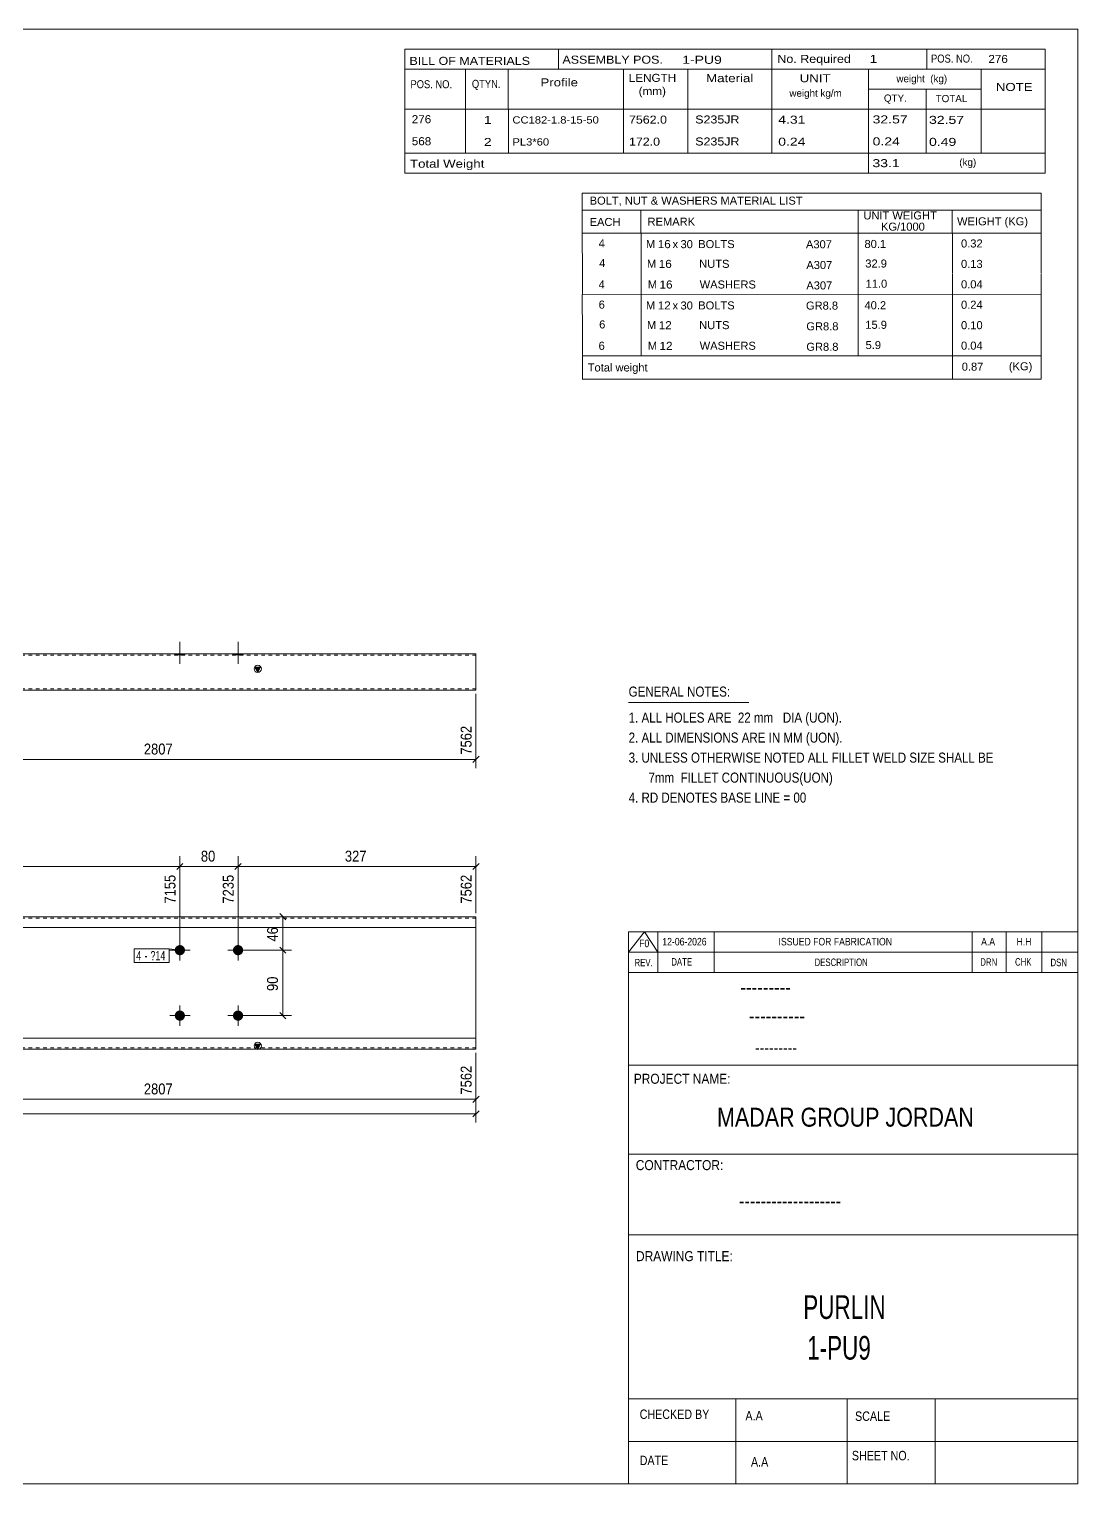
# Model space of a CAD drawing. Header units: millimetres. Extents: x 2 to 579, y 1 to 405.
# Drawn here: x 290.7 to 579, y 5 to 405 of the extents above; entities that cross this region are included whole.
import ezdxf

# ---------------------------------------------------------------- set-up
doc = ezdxf.new("R2010")
doc.units = ezdxf.units.MM
doc.linetypes.add('XKITLINE00', pattern=[0])
doc.linetypes.add('XKITLINE01', pattern=[4, 1, -1, 1, -1])
for name, color, linetype, lineweight in [('Bolt', 3, 'Continuous', 0), ('BoltMark', 7, 'Continuous', 0), ('Dimensions', 7, 'Continuous', 0), ('DrawingSheet', 5, 'Continuous', 0), ('OtherObjectType', 7, 'Continuous', 0), ('Part', 2, 'Continuous', 0)]:
    doc.layers.add(name, color=color, linetype=linetype, lineweight=lineweight)
doc.styles.add('@ARIAL_UNICODE_MS_BOLD', font='ARIAL.TTF')
doc.styles.add('ARIAL', font='ARIAL.TTF')
doc.styles.add('ARIAL_NARROW', font='ARIALN.TTF')
doc.styles.add('COMIC_SANS_MS_BOLD', font='COMICBD.TTF')
doc.styles.add('SWIS721_EX_BT', font='ARIAL.TTF')
doc.styles.add('SWISSE', font='ARIAL.TTF')

# ---------------------------------------------------------------- blocks, each defined once
blk = doc.blocks.new('*A4')
at = {"layer": 'Bolt'}
for points in [[(332.17, 153.15), (332.21, 153.15), (332.24, 153.15), (332.28, 153.14), (332.31, 153.14), (332.34, 153.13), (332.38, 153.13), (332.41, 153.12), (332.44, 153.12), (332.48, 153.11), (332.51, 153.1), (332.54, 153.09), (332.58, 153.08), (332.61, 153.07), (332.64, 153.06), (332.67, 153.04), (332.71, 153.03), (332.74, 153.02), (332.77, 153), (332.8, 152.98), (332.83, 152.97), (332.86, 152.95), (332.89, 152.93), (332.92, 152.91), (332.94, 152.89), (332.97, 152.87), (333, 152.85), (333.03, 152.83), (333.05, 152.81), (333.08, 152.79), (333.1, 152.76), (333.13, 152.74), (333.15, 152.72), (333.18, 152.69), (333.2, 152.66), (333.22, 152.64), (333.24, 152.61), (333.26, 152.58), (333.28, 152.56), (333.3, 152.53), (333.32, 152.5), (333.34, 152.47), (333.36, 152.44), (333.37, 152.41), (333.39, 152.38), (333.4, 152.35), (333.42, 152.32), (333.43, 152.29), (333.44, 152.25), (333.46, 152.22), (333.47, 152.19), (333.48, 152.16), (333.49, 152.12), (333.5, 152.09), (333.5, 152.06), (333.51, 152.02), (333.52, 151.99), (333.52, 151.96), (333.53, 151.92), (333.53, 151.89), (333.53, 151.85), (333.54, 151.82), (333.54, 151.78), (333.54, 151.75), (333.54, 151.72), (333.54, 151.68), (333.53, 151.65), (333.53, 151.61), (333.53, 151.58), (333.52, 151.54), (333.52, 151.51), (333.51, 151.48), (333.5, 151.44), (333.5, 151.41), (333.49, 151.38), (333.48, 151.34), (333.47, 151.31), (333.46, 151.28), (333.44, 151.25), (333.43, 151.21), (333.42, 151.18), (333.4, 151.15), (333.39, 151.12), (333.37, 151.09), (333.36, 151.06), (333.34, 151.03), (333.32, 151), (333.3, 150.97), (333.28, 150.94), (333.26, 150.92), (333.24, 150.89), (333.22, 150.86), (333.2, 150.84), (333.18, 150.81), (333.15, 150.78), (333.13, 150.76), (333.1, 150.74), (333.08, 150.71), (333.05, 150.69), (333.03, 150.67), (333, 150.65), (332.97, 150.63), (332.94, 150.61), (332.92, 150.59), (332.89, 150.57), (332.86, 150.55), (332.83, 150.53), (332.8, 150.52), (332.77, 150.5), (332.74, 150.48), (332.71, 150.47), (332.67, 150.46), (332.64, 150.44), (332.61, 150.43), (332.58, 150.42), (332.54, 150.41), (332.51, 150.4), (332.48, 150.39), (332.44, 150.38), (332.41, 150.38), (332.38, 150.37), (332.34, 150.37), (332.31, 150.36), (332.28, 150.36), (332.24, 150.35), (332.21, 150.35), (332.17, 150.35), (332.14, 150.35), (332.1, 150.35), (332.07, 150.35), (332.03, 150.35), (332, 150.36), (331.97, 150.36), (331.93, 150.37), (331.9, 150.37), (331.86, 150.38), (331.83, 150.38), (331.8, 150.39), (331.76, 150.4), (331.73, 150.41), (331.7, 150.42), (331.67, 150.43), (331.63, 150.44), (331.6, 150.46), (331.57, 150.47), (331.54, 150.48), (331.51, 150.5), (331.48, 150.52), (331.45, 150.53), (331.42, 150.55), (331.39, 150.57), (331.36, 150.59), (331.33, 150.61), (331.3, 150.63), (331.28, 150.65), (331.25, 150.67), (331.22, 150.69), (331.2, 150.71), (331.17, 150.74), (331.15, 150.76), (331.12, 150.78), (331.1, 150.81), (331.08, 150.84), (331.06, 150.86), (331.03, 150.89), (331.01, 150.92), (330.99, 150.94), (330.97, 150.97), (330.96, 151), (330.94, 151.03), (330.92, 151.06), (330.9, 151.09), (330.89, 151.12), (330.87, 151.15), (330.86, 151.18), (330.84, 151.21), (330.83, 151.25), (330.82, 151.28), (330.81, 151.31), (330.8, 151.34), (330.79, 151.38), (330.78, 151.41), (330.77, 151.44), (330.76, 151.48), (330.76, 151.51), (330.75, 151.54), (330.75, 151.58), (330.74, 151.61), (330.74, 151.65), (330.74, 151.68), (330.74, 151.72), (330.74, 151.75), (330.74, 151.78), (330.74, 151.82), (330.74, 151.85), (330.74, 151.89), (330.75, 151.92), (330.75, 151.96), (330.76, 151.99), (330.76, 152.02), (330.77, 152.06), (330.78, 152.09), (330.79, 152.12), (330.8, 152.16), (330.81, 152.19), (330.82, 152.22), (330.83, 152.25), (330.84, 152.29), (330.86, 152.32), (330.87, 152.35), (330.89, 152.38), (330.9, 152.41), (330.92, 152.44), (330.94, 152.47), (330.96, 152.5), (330.97, 152.53), (330.99, 152.56), (331.01, 152.58), (331.03, 152.61), (331.06, 152.64), (331.08, 152.66), (331.1, 152.69), (331.12, 152.72), (331.15, 152.74), (331.17, 152.76), (331.2, 152.79), (331.22, 152.81), (331.25, 152.83), (331.28, 152.85), (331.3, 152.87), (331.33, 152.89), (331.36, 152.91), (331.39, 152.93), (331.42, 152.95), (331.45, 152.97), (331.48, 152.98), (331.51, 153), (331.54, 153.02), (331.57, 153.03), (331.6, 153.04), (331.63, 153.06), (331.67, 153.07), (331.7, 153.08), (331.73, 153.09), (331.76, 153.1), (331.8, 153.11), (331.83, 153.12), (331.86, 153.12), (331.9, 153.13), (331.93, 153.13), (331.97, 153.14), (332, 153.14), (332.03, 153.15), (332.07, 153.15), (332.1, 153.15), (332.14, 153.15)], [(348.17, 153.15), (348.21, 153.15), (348.24, 153.15), (348.28, 153.14), (348.31, 153.14), (348.34, 153.13), (348.38, 153.13), (348.41, 153.12), (348.44, 153.12), (348.48, 153.11), (348.51, 153.1), (348.54, 153.09), (348.58, 153.08), (348.61, 153.07), (348.64, 153.06), (348.67, 153.04), (348.71, 153.03), (348.74, 153.02), (348.77, 153), (348.8, 152.98), (348.83, 152.97), (348.86, 152.95), (348.89, 152.93), (348.92, 152.91), (348.94, 152.89), (348.97, 152.87), (349, 152.85), (349.03, 152.83), (349.05, 152.81), (349.08, 152.79), (349.1, 152.76), (349.13, 152.74), (349.15, 152.72), (349.18, 152.69), (349.2, 152.66), (349.22, 152.64), (349.24, 152.61), (349.26, 152.58), (349.28, 152.56), (349.3, 152.53), (349.32, 152.5), (349.34, 152.47), (349.36, 152.44), (349.37, 152.41), (349.39, 152.38), (349.4, 152.35), (349.42, 152.32), (349.43, 152.29), (349.44, 152.25), (349.46, 152.22), (349.47, 152.19), (349.48, 152.16), (349.49, 152.12), (349.5, 152.09), (349.5, 152.06), (349.51, 152.02), (349.52, 151.99), (349.52, 151.96), (349.53, 151.92), (349.53, 151.89), (349.53, 151.85), (349.54, 151.82), (349.54, 151.78), (349.54, 151.75), (349.54, 151.72), (349.54, 151.68), (349.53, 151.65), (349.53, 151.61), (349.53, 151.58), (349.52, 151.54), (349.52, 151.51), (349.51, 151.48), (349.5, 151.44), (349.5, 151.41), (349.49, 151.38), (349.48, 151.34), (349.47, 151.31), (349.46, 151.28), (349.44, 151.25), (349.43, 151.21), (349.42, 151.18), (349.4, 151.15), (349.39, 151.12), (349.37, 151.09), (349.36, 151.06), (349.34, 151.03), (349.32, 151), (349.3, 150.97), (349.28, 150.94), (349.26, 150.92), (349.24, 150.89), (349.22, 150.86), (349.2, 150.84), (349.18, 150.81), (349.15, 150.78), (349.13, 150.76), (349.1, 150.74), (349.08, 150.71), (349.05, 150.69), (349.03, 150.67), (349, 150.65), (348.97, 150.63), (348.94, 150.61), (348.92, 150.59), (348.89, 150.57), (348.86, 150.55), (348.83, 150.53), (348.8, 150.52), (348.77, 150.5), (348.74, 150.48), (348.71, 150.47), (348.67, 150.46), (348.64, 150.44), (348.61, 150.43), (348.58, 150.42), (348.54, 150.41), (348.51, 150.4), (348.48, 150.39), (348.44, 150.38), (348.41, 150.38), (348.38, 150.37), (348.34, 150.37), (348.31, 150.36), (348.28, 150.36), (348.24, 150.35), (348.21, 150.35), (348.17, 150.35), (348.14, 150.35), (348.1, 150.35), (348.07, 150.35), (348.03, 150.35), (348, 150.36), (347.97, 150.36), (347.93, 150.37), (347.9, 150.37), (347.86, 150.38), (347.83, 150.38), (347.8, 150.39), (347.76, 150.4), (347.73, 150.41), (347.7, 150.42), (347.67, 150.43), (347.63, 150.44), (347.6, 150.46), (347.57, 150.47), (347.54, 150.48), (347.51, 150.5), (347.48, 150.52), (347.45, 150.53), (347.42, 150.55), (347.39, 150.57), (347.36, 150.59), (347.33, 150.61), (347.3, 150.63), (347.28, 150.65), (347.25, 150.67), (347.22, 150.69), (347.2, 150.71), (347.17, 150.74), (347.15, 150.76), (347.12, 150.78), (347.1, 150.81), (347.08, 150.84), (347.06, 150.86), (347.03, 150.89), (347.01, 150.92), (346.99, 150.94), (346.97, 150.97), (346.96, 151), (346.94, 151.03), (346.92, 151.06), (346.9, 151.09), (346.89, 151.12), (346.87, 151.15), (346.86, 151.18), (346.84, 151.21), (346.83, 151.25), (346.82, 151.28), (346.81, 151.31), (346.8, 151.34), (346.79, 151.38), (346.78, 151.41), (346.77, 151.44), (346.76, 151.48), (346.76, 151.51), (346.75, 151.54), (346.75, 151.58), (346.74, 151.61), (346.74, 151.65), (346.74, 151.68), (346.74, 151.72), (346.74, 151.75), (346.74, 151.78), (346.74, 151.82), (346.74, 151.85), (346.74, 151.89), (346.75, 151.92), (346.75, 151.96), (346.76, 151.99), (346.76, 152.02), (346.77, 152.06), (346.78, 152.09), (346.79, 152.12), (346.8, 152.16), (346.81, 152.19), (346.82, 152.22), (346.83, 152.25), (346.84, 152.29), (346.86, 152.32), (346.87, 152.35), (346.89, 152.38), (346.9, 152.41), (346.92, 152.44), (346.94, 152.47), (346.96, 152.5), (346.97, 152.53), (346.99, 152.56), (347.01, 152.58), (347.03, 152.61), (347.06, 152.64), (347.08, 152.66), (347.1, 152.69), (347.12, 152.72), (347.15, 152.74), (347.17, 152.76), (347.2, 152.79), (347.22, 152.81), (347.25, 152.83), (347.28, 152.85), (347.3, 152.87), (347.33, 152.89), (347.36, 152.91), (347.39, 152.93), (347.42, 152.95), (347.45, 152.97), (347.48, 152.98), (347.51, 153), (347.54, 153.02), (347.57, 153.03), (347.6, 153.04), (347.63, 153.06), (347.67, 153.07), (347.7, 153.08), (347.73, 153.09), (347.76, 153.1), (347.8, 153.11), (347.83, 153.12), (347.86, 153.12), (347.9, 153.13), (347.93, 153.13), (347.97, 153.14), (348, 153.14), (348.03, 153.15), (348.07, 153.15), (348.1, 153.15), (348.14, 153.15)], [(332.17, 135.15), (332.21, 135.15), (332.24, 135.15), (332.28, 135.14), (332.31, 135.14), (332.34, 135.13), (332.38, 135.13), (332.41, 135.12), (332.44, 135.12), (332.48, 135.11), (332.51, 135.1), (332.54, 135.09), (332.58, 135.08), (332.61, 135.07), (332.64, 135.06), (332.67, 135.04), (332.71, 135.03), (332.74, 135.02), (332.77, 135), (332.8, 134.98), (332.83, 134.97), (332.86, 134.95), (332.89, 134.93), (332.92, 134.91), (332.94, 134.89), (332.97, 134.87), (333, 134.85), (333.03, 134.83), (333.05, 134.81), (333.08, 134.79), (333.1, 134.76), (333.13, 134.74), (333.15, 134.72), (333.18, 134.69), (333.2, 134.66), (333.22, 134.64), (333.24, 134.61), (333.26, 134.58), (333.28, 134.56), (333.3, 134.53), (333.32, 134.5), (333.34, 134.47), (333.36, 134.44), (333.37, 134.41), (333.39, 134.38), (333.4, 134.35), (333.42, 134.32), (333.43, 134.29), (333.44, 134.25), (333.46, 134.22), (333.47, 134.19), (333.48, 134.16), (333.49, 134.12), (333.5, 134.09), (333.5, 134.06), (333.51, 134.02), (333.52, 133.99), (333.52, 133.96), (333.53, 133.92), (333.53, 133.89), (333.53, 133.85), (333.54, 133.82), (333.54, 133.78), (333.54, 133.75), (333.54, 133.72), (333.54, 133.68), (333.53, 133.65), (333.53, 133.61), (333.53, 133.58), (333.52, 133.54), (333.52, 133.51), (333.51, 133.48), (333.5, 133.44), (333.5, 133.41), (333.49, 133.38), (333.48, 133.34), (333.47, 133.31), (333.46, 133.28), (333.44, 133.25), (333.43, 133.21), (333.42, 133.18), (333.4, 133.15), (333.39, 133.12), (333.37, 133.09), (333.36, 133.06), (333.34, 133.03), (333.32, 133), (333.3, 132.97), (333.28, 132.94), (333.26, 132.92), (333.24, 132.89), (333.22, 132.86), (333.2, 132.84), (333.18, 132.81), (333.15, 132.78), (333.13, 132.76), (333.1, 132.74), (333.08, 132.71), (333.05, 132.69), (333.03, 132.67), (333, 132.65), (332.97, 132.63), (332.94, 132.61), (332.92, 132.59), (332.89, 132.57), (332.86, 132.55), (332.83, 132.53), (332.8, 132.52), (332.77, 132.5), (332.74, 132.48), (332.71, 132.47), (332.67, 132.46), (332.64, 132.44), (332.61, 132.43), (332.58, 132.42), (332.54, 132.41), (332.51, 132.4), (332.48, 132.39), (332.44, 132.38), (332.41, 132.38), (332.38, 132.37), (332.34, 132.37), (332.31, 132.36), (332.28, 132.36), (332.24, 132.35), (332.21, 132.35), (332.17, 132.35), (332.14, 132.35), (332.1, 132.35), (332.07, 132.35), (332.03, 132.35), (332, 132.36), (331.97, 132.36), (331.93, 132.37), (331.9, 132.37), (331.86, 132.38), (331.83, 132.38), (331.8, 132.39), (331.76, 132.4), (331.73, 132.41), (331.7, 132.42), (331.67, 132.43), (331.63, 132.44), (331.6, 132.46), (331.57, 132.47), (331.54, 132.48), (331.51, 132.5), (331.48, 132.52), (331.45, 132.53), (331.42, 132.55), (331.39, 132.57), (331.36, 132.59), (331.33, 132.61), (331.3, 132.63), (331.28, 132.65), (331.25, 132.67), (331.22, 132.69), (331.2, 132.71), (331.17, 132.74), (331.15, 132.76), (331.12, 132.78), (331.1, 132.81), (331.08, 132.84), (331.06, 132.86), (331.03, 132.89), (331.01, 132.92), (330.99, 132.94), (330.97, 132.97), (330.96, 133), (330.94, 133.03), (330.92, 133.06), (330.9, 133.09), (330.89, 133.12), (330.87, 133.15), (330.86, 133.18), (330.84, 133.21), (330.83, 133.25), (330.82, 133.28), (330.81, 133.31), (330.8, 133.34), (330.79, 133.38), (330.78, 133.41), (330.77, 133.44), (330.76, 133.48), (330.76, 133.51), (330.75, 133.54), (330.75, 133.58), (330.74, 133.61), (330.74, 133.65), (330.74, 133.68), (330.74, 133.72), (330.74, 133.75), (330.74, 133.78), (330.74, 133.82), (330.74, 133.85), (330.74, 133.89), (330.75, 133.92), (330.75, 133.96), (330.76, 133.99), (330.76, 134.02), (330.77, 134.06), (330.78, 134.09), (330.79, 134.12), (330.8, 134.16), (330.81, 134.19), (330.82, 134.22), (330.83, 134.25), (330.84, 134.29), (330.86, 134.32), (330.87, 134.35), (330.89, 134.38), (330.9, 134.41), (330.92, 134.44), (330.94, 134.47), (330.96, 134.5), (330.97, 134.53), (330.99, 134.56), (331.01, 134.58), (331.03, 134.61), (331.06, 134.64), (331.08, 134.66), (331.1, 134.69), (331.12, 134.72), (331.15, 134.74), (331.17, 134.76), (331.2, 134.79), (331.22, 134.81), (331.25, 134.83), (331.28, 134.85), (331.3, 134.87), (331.33, 134.89), (331.36, 134.91), (331.39, 134.93), (331.42, 134.95), (331.45, 134.97), (331.48, 134.98), (331.51, 135), (331.54, 135.02), (331.57, 135.03), (331.6, 135.04), (331.63, 135.06), (331.67, 135.07), (331.7, 135.08), (331.73, 135.09), (331.76, 135.1), (331.8, 135.11), (331.83, 135.12), (331.86, 135.12), (331.9, 135.13), (331.93, 135.13), (331.97, 135.14), (332, 135.14), (332.03, 135.15), (332.07, 135.15), (332.1, 135.15), (332.14, 135.15)], [(348.17, 135.15), (348.21, 135.15), (348.24, 135.15), (348.28, 135.14), (348.31, 135.14), (348.34, 135.13), (348.38, 135.13), (348.41, 135.12), (348.44, 135.12), (348.48, 135.11), (348.51, 135.1), (348.54, 135.09), (348.58, 135.08), (348.61, 135.07), (348.64, 135.06), (348.67, 135.04), (348.71, 135.03), (348.74, 135.02), (348.77, 135), (348.8, 134.98), (348.83, 134.97), (348.86, 134.95), (348.89, 134.93), (348.92, 134.91), (348.94, 134.89), (348.97, 134.87), (349, 134.85), (349.03, 134.83), (349.05, 134.81), (349.08, 134.79), (349.1, 134.76), (349.13, 134.74), (349.15, 134.72), (349.18, 134.69), (349.2, 134.66), (349.22, 134.64), (349.24, 134.61), (349.26, 134.58), (349.28, 134.56), (349.3, 134.53), (349.32, 134.5), (349.34, 134.47), (349.36, 134.44), (349.37, 134.41), (349.39, 134.38), (349.4, 134.35), (349.42, 134.32), (349.43, 134.29), (349.44, 134.25), (349.46, 134.22), (349.47, 134.19), (349.48, 134.16), (349.49, 134.12), (349.5, 134.09), (349.5, 134.06), (349.51, 134.02), (349.52, 133.99), (349.52, 133.96), (349.53, 133.92), (349.53, 133.89), (349.53, 133.85), (349.54, 133.82), (349.54, 133.78), (349.54, 133.75), (349.54, 133.72), (349.54, 133.68), (349.53, 133.65), (349.53, 133.61), (349.53, 133.58), (349.52, 133.54), (349.52, 133.51), (349.51, 133.48), (349.5, 133.44), (349.5, 133.41), (349.49, 133.38), (349.48, 133.34), (349.47, 133.31), (349.46, 133.28), (349.44, 133.25), (349.43, 133.21), (349.42, 133.18), (349.4, 133.15), (349.39, 133.12), (349.37, 133.09), (349.36, 133.06), (349.34, 133.03), (349.32, 133), (349.3, 132.97), (349.28, 132.94), (349.26, 132.92), (349.24, 132.89), (349.22, 132.86), (349.2, 132.84), (349.18, 132.81), (349.15, 132.78), (349.13, 132.76), (349.1, 132.74), (349.08, 132.71), (349.05, 132.69), (349.03, 132.67), (349, 132.65), (348.97, 132.63), (348.94, 132.61), (348.92, 132.59), (348.89, 132.57), (348.86, 132.55), (348.83, 132.53), (348.8, 132.52), (348.77, 132.5), (348.74, 132.48), (348.71, 132.47), (348.67, 132.46), (348.64, 132.44), (348.61, 132.43), (348.58, 132.42), (348.54, 132.41), (348.51, 132.4), (348.48, 132.39), (348.44, 132.38), (348.41, 132.38), (348.38, 132.37), (348.34, 132.37), (348.31, 132.36), (348.28, 132.36), (348.24, 132.35), (348.21, 132.35), (348.17, 132.35), (348.14, 132.35), (348.1, 132.35), (348.07, 132.35), (348.03, 132.35), (348, 132.36), (347.97, 132.36), (347.93, 132.37), (347.9, 132.37), (347.86, 132.38), (347.83, 132.38), (347.8, 132.39), (347.76, 132.4), (347.73, 132.41), (347.7, 132.42), (347.67, 132.43), (347.63, 132.44), (347.6, 132.46), (347.57, 132.47), (347.54, 132.48), (347.51, 132.5), (347.48, 132.52), (347.45, 132.53), (347.42, 132.55), (347.39, 132.57), (347.36, 132.59), (347.33, 132.61), (347.3, 132.63), (347.28, 132.65), (347.25, 132.67), (347.22, 132.69), (347.2, 132.71), (347.17, 132.74), (347.15, 132.76), (347.12, 132.78), (347.1, 132.81), (347.08, 132.84), (347.06, 132.86), (347.03, 132.89), (347.01, 132.92), (346.99, 132.94), (346.97, 132.97), (346.96, 133), (346.94, 133.03), (346.92, 133.06), (346.9, 133.09), (346.89, 133.12), (346.87, 133.15), (346.86, 133.18), (346.84, 133.21), (346.83, 133.25), (346.82, 133.28), (346.81, 133.31), (346.8, 133.34), (346.79, 133.38), (346.78, 133.41), (346.77, 133.44), (346.76, 133.48), (346.76, 133.51), (346.75, 133.54), (346.75, 133.58), (346.74, 133.61), (346.74, 133.65), (346.74, 133.68), (346.74, 133.72), (346.74, 133.75), (346.74, 133.78), (346.74, 133.82), (346.74, 133.85), (346.74, 133.89), (346.75, 133.92), (346.75, 133.96), (346.76, 133.99), (346.76, 134.02), (346.77, 134.06), (346.78, 134.09), (346.79, 134.12), (346.8, 134.16), (346.81, 134.19), (346.82, 134.22), (346.83, 134.25), (346.84, 134.29), (346.86, 134.32), (346.87, 134.35), (346.89, 134.38), (346.9, 134.41), (346.92, 134.44), (346.94, 134.47), (346.96, 134.5), (346.97, 134.53), (346.99, 134.56), (347.01, 134.58), (347.03, 134.61), (347.06, 134.64), (347.08, 134.66), (347.1, 134.69), (347.12, 134.72), (347.15, 134.74), (347.17, 134.76), (347.2, 134.79), (347.22, 134.81), (347.25, 134.83), (347.28, 134.85), (347.3, 134.87), (347.33, 134.89), (347.36, 134.91), (347.39, 134.93), (347.42, 134.95), (347.45, 134.97), (347.48, 134.98), (347.51, 135), (347.54, 135.02), (347.57, 135.03), (347.6, 135.04), (347.63, 135.06), (347.67, 135.07), (347.7, 135.08), (347.73, 135.09), (347.76, 135.1), (347.8, 135.11), (347.83, 135.12), (347.86, 135.12), (347.9, 135.13), (347.93, 135.13), (347.97, 135.14), (348, 135.14), (348.03, 135.15), (348.07, 135.15), (348.1, 135.15), (348.14, 135.15)]]:
    blk.add_hatch(color=3, dxfattribs=at).paths.add_polyline_path(points, flags=17)
at = {"layer": 'Bolt', "color": 3, "linetype": 'XKITLINE00', "lineweight": 0}
for p, q in [((332.14, 148.95), (332.14, 154.55)), ((348.14, 148.95), (348.14, 154.55)), ((334.94, 151.75), (329.34, 151.75)), ((350.94, 151.75), (345.34, 151.75)), ((332.14, 130.95), (332.14, 136.55)), ((348.14, 130.95), (348.14, 136.55)), ((334.94, 133.75), (329.34, 133.75)), ((350.94, 133.75), (345.34, 133.75))]:
    blk.add_line(p, q, dxfattribs=at)
blk = doc.blocks.new('*A7')
at = {"layer": 'Part'}
blk.add_hatch(color=2, dxfattribs=at).paths.add_polyline_path([(352.74, 125.95), (354.34, 125.95), (353.54, 124.55)], flags=17)
at = {"layer": 'Part', "color": 2, "linetype": 'XKITLINE00', "lineweight": 0}
for p, q in [((44.45, 124.55), (44.45, 160.95)), ((95.64, 160.95), (44.45, 160.95)), ((191.74, 160.95), (95.74, 160.95)), ((287.84, 160.95), (191.84, 160.95)), ((413.54, 160.95), (287.94, 160.95)), ((413.54, 124.55), (413.54, 160.95)), ((95.64, 157.95), (44.45, 157.95)), ((137.74, 157.95), (95.74, 157.95)), ((191.74, 157.95), (149.74, 157.95)), ((233.84, 157.95), (191.84, 157.95)), ((287.84, 157.95), (245.84, 157.95)), ((413.54, 157.95), (287.94, 157.95)), ((95.64, 127.55), (44.45, 127.55)), ((95.64, 124.55), (44.45, 124.55)), ((137.74, 127.55), (95.74, 127.55)), ((191.74, 124.55), (95.74, 124.55)), ((191.74, 127.55), (149.74, 127.55)), ((233.84, 127.55), (191.84, 127.55)), ((287.84, 124.55), (191.84, 124.55)), ((287.84, 127.55), (245.84, 127.55)), ((413.54, 127.55), (287.94, 127.55)), ((413.54, 124.55), (287.94, 124.55)), ((353.54, 124.55), (352.74, 125.95)), ((352.74, 125.95), (354.34, 125.95)), ((354.34, 125.95), (353.54, 124.55))]:
    blk.add_line(p, q, dxfattribs=at)
at = {"layer": 'Part', "color": 7, "linetype": 'XKITLINE01', "lineweight": 0}
for p, q in [((95.64, 160.59), (44.45, 160.59)), ((191.74, 160.59), (95.74, 160.59)), ((287.84, 160.59), (191.84, 160.59)), ((413.54, 160.59), (287.94, 160.59)), ((149.74, 157.95), (137.74, 157.95)), ((245.84, 157.95), (233.84, 157.95)), ((95.64, 124.91), (44.45, 124.91)), ((191.74, 124.91), (95.74, 124.91)), ((149.74, 127.55), (137.74, 127.55)), ((287.84, 124.91), (191.84, 124.91)), ((245.84, 127.55), (233.84, 127.55)), ((413.54, 124.91), (287.94, 124.91))]:
    blk.add_line(p, q, dxfattribs=at)
at = {"layer": 'Part', "color": 2, "linetype": 'XKITLINE00', "lineweight": 0}
blk.add_circle((353.54, 125.45), 1, dxfattribs=at)
blk = doc.blocks.new('*A13')
at = {"layer": 'Bolt'}
for points in [[(330.74, 232.84), (330.74, 233.2), (333.54, 233.2), (333.54, 232.84)], [(330.74, 232.84), (330.74, 233.2), (333.54, 233.2), (333.54, 232.84)], [(346.74, 232.84), (346.74, 233.2), (349.54, 233.2), (349.54, 232.84)], [(346.74, 232.84), (346.74, 233.2), (349.54, 233.2), (349.54, 232.84)]]:
    blk.add_hatch(color=3, dxfattribs=at).paths.add_polyline_path(points, flags=17)
at = {"layer": 'Bolt', "color": 3, "linetype": 'XKITLINE00', "lineweight": 0}
for p, q in [((332.14, 230.52), (332.14, 236.52)), ((332.14, 230.52), (332.14, 236.52)), ((348.14, 230.52), (348.14, 236.52)), ((348.14, 230.52), (348.14, 236.52)), ((330.74, 232.84), (330.74, 233.2)), ((330.74, 232.84), (330.74, 233.2)), ((333.54, 232.84), (333.54, 233.2)), ((333.54, 232.84), (333.54, 233.2)), ((346.74, 232.84), (346.74, 233.2)), ((346.74, 232.84), (346.74, 233.2)), ((349.54, 232.84), (349.54, 233.2)), ((349.54, 232.84), (349.54, 233.2))]:
    blk.add_line(p, q, dxfattribs=at)
blk = doc.blocks.new('*A16')
at = {"layer": 'Part'}
blk.add_hatch(color=2, dxfattribs=at).paths.add_polyline_path([(352.74, 229.6), (354.34, 229.6), (353.54, 228.2)], flags=17)
at = {"layer": 'Part', "color": 2, "linetype": 'XKITLINE00', "lineweight": 0}
for p, q in [((44.45, 223.2), (44.45, 233.2)), ((44.45, 233.2), (95.64, 233.2)), ((95.74, 233.2), (191.74, 233.2)), ((191.84, 233.2), (287.84, 233.2)), ((287.94, 233.2), (413.54, 233.2)), ((413.54, 233.2), (413.54, 223.2)), ((353.54, 228.2), (352.74, 229.6)), ((352.74, 229.6), (354.34, 229.6)), ((354.34, 229.6), (353.54, 228.2)), ((95.64, 223.2), (44.45, 223.2)), ((191.74, 223.2), (95.74, 223.2)), ((287.84, 223.2), (191.84, 223.2)), ((413.54, 223.2), (287.94, 223.2))]:
    blk.add_line(p, q, dxfattribs=at)
at = {"layer": 'Part', "color": 7, "linetype": 'XKITLINE01', "lineweight": 0}
for p, q in [((95.64, 232.84), (44.45, 232.84)), ((191.74, 232.84), (95.74, 232.84)), ((287.84, 232.84), (191.84, 232.84)), ((413.54, 232.84), (287.94, 232.84)), ((95.64, 223.56), (44.45, 223.56)), ((191.74, 223.56), (95.74, 223.56)), ((287.84, 223.56), (191.84, 223.56)), ((413.54, 223.56), (287.94, 223.56))]:
    blk.add_line(p, q, dxfattribs=at)
at = {"layer": 'Part', "color": 2, "linetype": 'XKITLINE00', "lineweight": 0}
blk.add_circle((353.54, 229.1), 1, dxfattribs=at)
blk = doc.blocks.new('*A19')
at = {"layer": 'DrawingSheet', "color": 5, "linetype": 'XKITLINE00', "lineweight": 0}
for p, q in [((579, 405), (5, 405)), ((5, 405), (5, 5)), ((579, 5), (579, 405)), ((5, 5), (579, 5))]:
    blk.add_line(p, q, dxfattribs=at)
at = {"layer": 'DrawingSheet', "color": 5, "style": 'ARIAL', "width": 0.85}
blk.add_text('Tekla structures', height=2, rotation=90, dxfattribs=at).set_placement((4.5, 5.5))
blk = doc.blocks.new('*A20')
at = {"layer": 'OtherObjectType', "color": 7, "linetype": 'XKITLINE00', "lineweight": 0}
for p, q in [((442.76, 359.9), (442.75, 348.9)), ((442.76, 359.9), (568.88, 359.9)), ((568.88, 359.9), (568.88, 348.9)), ((442.75, 355.25), (568.88, 355.25)), ((458.87, 355.26), (458.87, 348.9)), ((518.57, 355.26), (518.57, 348.9)), ((544.47, 355.24), (544.47, 348.9)), ((442.76, 348.87), (442.76, 343.37)), ((442.77, 348.9), (568.88, 348.9)), ((458.92, 348.9), (458.92, 343.28)), ((518.57, 348.9), (518.57, 343.28)), ((544.5, 348.9), (544.5, 343.4)), ((568.88, 348.9), (568.88, 343.4)), ((442.79, 343.28), (442.79, 337.67)), ((458.95, 343.28), (458.95, 337.66)), ((518.57, 343.28), (518.57, 337.66)), ((544.5, 343.28), (544.5, 337.78)), ((568.88, 343.28), (568.88, 337.78)), ((442.79, 337.65), (442.79, 332.08)), ((458.95, 337.66), (458.95, 332.04)), ((518.57, 337.66), (518.57, 332.04)), ((544.5, 337.66), (544.5, 332.05)), ((568.88, 337.66), (568.88, 332.05)), ((568.88, 332.05), (442.75, 332.08)), ((442.76, 332.01), (442.76, 326.51)), ((458.92, 332.04), (458.92, 326.42)), ((518.57, 332.04), (518.57, 326.42)), ((544.5, 332.04), (544.5, 326.54)), ((568.88, 332.04), (568.88, 326.54)), ((442.79, 326.42), (442.79, 320.81)), ((458.95, 326.42), (458.95, 320.81)), ((518.57, 326.42), (518.57, 320.81)), ((544.5, 326.42), (544.5, 320.92)), ((568.88, 326.42), (568.88, 320.92)), ((442.79, 320.79), (442.79, 315.22)), ((458.95, 320.8), (458.95, 315.19)), ((518.57, 320.81), (518.57, 315.19)), ((544.5, 320.8), (544.5, 315.2)), ((568.88, 320.8), (568.88, 315.19)), ((568.88, 315.19), (442.75, 315.22)), ((442.78, 315.19), (442.78, 308.78)), ((442.85, 315.18), (568.87, 315.19)), ((544.5, 315.15), (544.5, 308.74)), ((568.87, 315.16), (568.87, 308.74)), ((442.77, 308.74), (568.87, 308.74))]:
    blk.add_line(p, q, dxfattribs=at)
at = {"layer": 'OtherObjectType', "color": 7, "style": 'ARIAL_NARROW'}
for s, width, p in [('BOLT, NUT & WASHERS MATERIAL LIST', 1.211571, (444.79, 356.74)), ('EACH', 1.211571, (444.78, 350.87)), ('REMARK', 1.211571, (460.7, 350.96)), ('UNIT WEIGHT', 1.211571, (520.03, 352.67)), ('WEIGHT (KG)', 1.211571, (545.78, 351.05)), (' KG/1000', 1.211571, (524.02, 349.58)), ('4', 1.211571, (447.26, 345)), ('M', 1.211571, (460.26, 344.8)), ('16', 1.275, (463.5, 344.78)), ('x', 1.211571, (467.58, 344.78)), ('30', 1.211571, (469.76, 344.77)), ('BOLTS', 1.211571, (474.63, 344.79)), ('A307', 1.211571, (504.25, 344.74)), ('80.1', 1.211571, (520.34, 344.83)), ('0.32', 1.211571, (546.87, 344.96)), ('4', 1.211571, (447.4, 339.56)), ('M', 1.211571, (460.54, 339.36)), ('16', 1.275, (463.78, 339.34)), ('NUTS', 1.211571, (474.91, 339.36)), ('A307', 1.211571, (504.35, 339.04)), ('32.9', 1.211571, (520.56, 339.45)), ('0.13', 1.211571, (546.87, 339.34)), ('11.0', 1.211571, (520.64, 333.89)), ('4', 1.211571, (447.24, 333.69)), ('M', 1.211571, (460.76, 333.69)), ('16', 1.275, (464, 333.67)), ('WASHERS', 1.211571, (475.04, 333.68)), ('A307', 1.211571, (504.35, 333.42)), ('0.04', 1.211571, (546.87, 333.73)), ('6', 1.211571, (447.26, 328.15)), ('M', 1.211571, (460.26, 327.94)), ('12', 1.275, (463.5, 327.92)), ('x', 1.211571, (467.58, 327.92)), ('30', 1.211571, (469.76, 327.91)), ('BOLTS', 1.211571, (474.63, 327.93)), ('GR8.8', 1.211571, (504.25, 327.88)), ('40.2', 1.211571, (520.34, 327.97)), ('0.24', 1.211571, (546.87, 328.11)), ('6', 1.211571, (447.4, 322.7)), ('M', 1.211571, (460.54, 322.51)), ('12', 1.275, (463.78, 322.49)), ('NUTS', 1.211571, (474.91, 322.5)), ('GR8.8', 1.211571, (504.35, 322.18)), ('15.9', 1.211571, (520.56, 322.6)), ('0.10', 1.211571, (546.87, 322.49)), ('6', 1.211571, (447.24, 316.83)), ('M', 1.211571, (460.76, 316.83)), ('12', 1.275, (464, 316.81)), ('WASHERS', 1.211571, (475.04, 316.83)), ('GR8.8', 1.211571, (504.35, 316.56)), ('5.9', 1.211571, (520.64, 317.03)), ('0.04', 1.211571, (546.87, 316.87)), ('Total weight', 1.211571, (444.26, 310.86)), ('0.87', 1.211571, (547.07, 311.09)), ('(KG)', 1.211571, (560.02, 311.19))]:
    blk.add_text(s, height=2.2, dxfattribs=dict(at, width=width)).set_placement(p)
blk = doc.blocks.new('*A21')
at = {"layer": 'OtherObjectType', "color": 7, "linetype": 'XKITLINE00', "lineweight": 0}
blk.add_line((455.5, 219.82), (488.5, 219.82), dxfattribs=at)
at = {"layer": 'OtherObjectType', "color": 7, "style": 'ARIAL_NARROW', "width": 1.008832}
for s, p in [('GENERAL NOTES:', (455.5, 221.47)), ('1. ALL HOLES ARE  22 mm   DIA (UON).', (455.5, 214.32)), ('2. ALL DIMENSIONS ARE IN MM (UON).', (455.5, 208.82)), ('3. UNLESS OTHERWISE NOTED ALL FILLET WELD SIZE SHALL BE', (455.5, 203.32)), ('7mm  FILLET CONTINUOUS(UON)', (460.95, 197.82)), ('4. RD DENOTES BASE LINE = 00', (455.5, 192.32))]:
    blk.add_text(s, height=2.75, dxfattribs=at).set_placement(p)
blk = doc.blocks.new('*A22')
at = {"layer": 'OtherObjectType', "color": 7, "linetype": 'XKITLINE00', "lineweight": 0}
for p, q in [((455.5, 156.76), (579, 156.76)), ((455.5, 151.21), (459.82, 156.76)), ((455.5, 151.21), (455.5, 156.76)), ((459.82, 156.76), (463.53, 151.21)), ((463.53, 151.21), (463.53, 156.76)), ((478.97, 151.21), (478.97, 156.76)), ((549.98, 151.21), (549.98, 156.76)), ((559.24, 151.21), (559.24, 156.76)), ((569.12, 151.21), (569.12, 156.76)), ((579, 151.21), (579, 156.76)), ((455.5, 151.21), (579, 151.21)), ((455.5, 145.65), (455.5, 151.21)), ((459.21, 151.21), (579, 151.21)), ((463.53, 145.65), (463.53, 151.21)), ((478.97, 145.65), (478.97, 151.21)), ((549.98, 145.65), (549.98, 151.21)), ((559.24, 145.65), (559.24, 151.21)), ((569.12, 145.65), (569.12, 151.21)), ((579, 145.65), (579, 151.21))]:
    blk.add_line(p, q, dxfattribs=at)
at = {"layer": 'OtherObjectType', "color": 7, "style": 'ARIAL_NARROW'}
for s, height, width, p in [('F0', 2.058, 1.008832, (458.4, 152.59)), ('12-06-2026', 2.058, 1.008832, (464.76, 153.06)), ('ISSUED FOR FABRICATION', 2.0583, 1.008832, (496.71, 153.06)), ('A.A', 2.058, 1.008832, (552.4, 153.06)), ('H.H', 2.058, 1.008832, (562.13, 153.06)), ('REV.', 2.058, 0.907949, (457.13, 147.31)), ('DATE', 2.058, 0.907949, (467.23, 147.5)), ('DESCRIPTION', 2.0583, 0.907949, (506.61, 147.39)), ('DRN', 2.058, 0.907949, (552.17, 147.47)), ('CHK', 2.058, 0.907949, (561.72, 147.5)), ('DSN', 2.058, 0.907949, (571.47, 147.35))]:
    blk.add_text(s, height=height, dxfattribs=dict(at, width=width)).set_placement(p)
blk = doc.blocks.new('*A24')
at = {"layer": 'OtherObjectType', "color": 2, "linetype": 'XKITLINE00', "lineweight": 0}
for p, q in [((455.5, 145.65), (579, 145.65)), ((455.5, 5), (455.5, 145.64)), ((578.98, 145.64), (579, 5)), ((579, 120.14), (455.5, 120.14)), ((455.5, 95.63), (579, 95.63)), ((579, 73.49), (455.5, 73.49)), ((579, 28.4), (455.5, 28.4)), ((484.94, 28.4), (484.94, 5)), ((515.62, 5), (515.62, 28.4)), ((539.75, 5), (539.75, 28.4)), ((579, 16.7), (455.5, 16.7)), ((579, 5), (455.5, 5))]:
    blk.add_line(p, q, dxfattribs=at)
at = {"layer": 'OtherObjectType', "color": 4, "style": '@ARIAL_UNICODE_MS_BOLD', "width": 0.85}
blk.add_text('---------', height=3.9, dxfattribs=at).set_placement((486.23, 139.59))
at = {"layer": 'OtherObjectType', "color": 7, "style": 'ARIAL', "width": 0.85}
for s, height, p in [('----------', 3.9, (488.56, 131.77)), ('---------', 3.25, (490.21, 123.31))]:
    blk.add_text(s, height=height, dxfattribs=at).set_placement(p)
at = {"layer": 'OtherObjectType', "color": 3, "width": 0.85}
for s, style, p in [('PROJECT NAME:', 'SWIS721_EX_BT', (456.92, 115.01)), ('CONTRACTOR:', 'SWISSE', (457.47, 91.27)), ('DRAWING TITLE:', 'SWIS721_EX_BT', (457.53, 66.24))]:
    blk.add_text(s, height=2.7618, dxfattribs=dict(at, style=style)).set_placement(p)
at = {"layer": 'OtherObjectType', "color": 7, "width": 0.85}
for s, height, p in [('MADAR GROUP JORDAN', 5.2, (479.79, 103.23)), ('CHECKED BY', 2.592, (458.53, 22.86)), ('A.A', 2.592, (487.61, 22.45)), ('SCALE', 2.592, (517.74, 22.33)), ('DATE', 2.592, (458.54, 10.16)), ('A.A', 2.592, (489.14, 9.76)), ('SHEET NO.', 2.592, (516.87, 11.49))]:
    blk.add_text(s, height=height, dxfattribs=at).set_placement(p)
at = {"layer": 'OtherObjectType', "color": 1}
for s, height, style, width, p in [('-------------------', 3.9, 'COMIC_SANS_MS_BOLD', 0.85, (485.87, 80.86)), ('PURLIN', 6.5, 'ARIAL', 0.68, (503.5, 50.37)), ('1-PU9', 6.5, 'ARIAL', 0.68, (504.57, 39.17))]:
    blk.add_text(s, height=height, dxfattribs=dict(at, style=style, width=width)).set_placement(p)
blk = doc.blocks.new('*A25')
at = {"layer": 'OtherObjectType', "color": 7, "linetype": 'XKITLINE00', "lineweight": 0}
for p, q in [((393.98, 399.5), (569.98, 399.5)), ((393.98, 399.5), (393.98, 388.5)), ((436.26, 399.42), (436.26, 393.87)), ((494.85, 394), (494.85, 399.5)), ((537.43, 393.96), (537.43, 399.42)), ((569.98, 394), (569.98, 399.5)), ((393.98, 394), (569.98, 394)), ((410.64, 394), (410.64, 383)), ((422.4, 393.98), (422.4, 383.03)), ((454.12, 393.99), (454.13, 383)), ((471.78, 393.98), (471.78, 383)), ((494.85, 393.98), (494.85, 383)), ((521.43, 394), (521.43, 383)), ((552.42, 394), (552.42, 383)), ((569.98, 394), (569.98, 388.5)), ((393.98, 388.5), (393.98, 383)), ((521.45, 388.52), (552.45, 388.52)), ((537.28, 388.52), (537.28, 383)), ((569.98, 388.5), (569.98, 383)), ((393.98, 383), (569.98, 383)), ((393.98, 383), (393.98, 376.95)), ((410.63, 383), (410.63, 376.95)), ((422.44, 382.99), (422.44, 376.95)), ((454.12, 383), (454.11, 376.95)), ((471.79, 383), (471.79, 376.95)), ((494.87, 383), (494.87, 376.95)), ((521.44, 383), (521.44, 376.95)), ((537.33, 382.95), (537.33, 376.95)), ((552.43, 383), (552.43, 376.95)), ((569.98, 383), (569.98, 376.95)), ((393.98, 376.95), (393.98, 370.9)), ((410.63, 376.95), (410.63, 370.9)), ((422.44, 376.94), (422.44, 370.9)), ((454.12, 376.95), (454.11, 370.9)), ((471.79, 376.95), (471.79, 370.9)), ((494.87, 376.95), (494.87, 370.9)), ((521.44, 376.95), (521.44, 370.9)), ((537.33, 376.9), (537.33, 370.9)), ((552.43, 376.95), (552.43, 370.9)), ((569.98, 376.95), (569.98, 370.9)), ((393.98, 370.9), (569.98, 370.9)), ((393.98, 370.9), (393.98, 365.4)), ((521.44, 370.9), (521.44, 365.4)), ((569.98, 370.9), (569.98, 365.4)), ((393.98, 365.4), (569.98, 365.4))]:
    blk.add_line(p, q, dxfattribs=at)
at = {"layer": 'OtherObjectType', "color": 7, "style": 'ARIAL_NARROW'}
for s, height, width, p in [('BILL OF MATERIALS', 2.2, 1.36, (395.25, 395.16)), ('ASSEMBLY POS.', 2.2, 1.36, (437.3, 395.5)), ('1-PU9', 2.2, 1.525501, (470.23, 395.46)), ('No. Required', 2.2, 1.36, (496.39, 395.72)), ('1', 2.2, 1.525501, (521.75, 395.72)), ('POS. NO.', 2.2, 1.02, (538.63, 395.79)), ('276', 2.2, 1.270501, (554.4, 395.69)), ('LENGTH', 2.2, 1.275, (455.54, 390.49)), ('Material', 2.2, 1.445, (476.81, 390.41)), ('UNIT', 2.2, 1.445, (502.52, 390.4)), ('weight  (kg)', 1.98, 1.19, (529.11, 390.39)), ('POS. NO.', 2.2, 1.02, (395.53, 388.74)), ('QTYN.', 2.2, 1.02, (412.42, 388.84)), ('Profile', 2.2, 1.445, (431.26, 389.25)), ('(mm)', 2.2, 1.275, (458.26, 386.86)), ('weight kg/m', 1.98, 1.19, (499.69, 386.4)), ('NOTE', 2.2, 1.445, (556.44, 387.99)), ('QTY.', 1.98, 1.19, (525.68, 385.03)), ('TOTAL', 1.98, 1.19, (539.9, 384.91)), ('276', 2.2, 1.270501, (395.89, 379.12)), ('1', 2.2, 1.525501, (415.71, 378.91)), ('CC182-1.8-15-50', 1.98, 1.355501, (423.56, 379.04)), ('7562.0', 2.2, 1.355501, (455.59, 379.01)), ('S235JR', 2.2, 1.355501, (473.81, 379.05)), ('4.31', 2.2, 1.525501, (496.62, 378.99)), ('32.57', 2.2, 1.525501, (522.57, 379.07)), ('32.57', 2.2, 1.525501, (538.08, 378.94)), ('568', 2.2, 1.270501, (395.89, 373.07)), ('2', 2.2, 1.525501, (415.71, 372.86)), ('PL3*60', 1.98, 1.355501, (423.56, 372.99)), ('172.0', 2.2, 1.355501, (455.59, 372.96)), ('S235JR', 2.2, 1.355501, (473.81, 373)), ('0.24', 2.2, 1.525501, (496.62, 372.94)), ('0.24', 2.2, 1.525501, (522.57, 373.02)), ('0.49', 2.2, 1.525501, (538.08, 372.89)), ('Total Weight', 2.2, 1.445, (395.4, 366.89)), ('33.1', 2.2, 1.525501, (522.52, 367.04)), ('(kg)', 1.98, 1.19, (546.4, 367.41))]:
    blk.add_text(s, height=height, dxfattribs=dict(at, width=width)).set_placement(p)
blk = doc.blocks.new('*A27')
at = {"layer": 'Dimensions', "color": 7, "linetype": 'XKITLINE00', "lineweight": 0}
for p, q in [((44.45, 123.55), (44.45, 104.35)), ((413.54, 123.55), (413.54, 104.35)), ((45.3, 107.6), (43.6, 105.9)), ((44.45, 106.75), (413.54, 106.75)), ((414.39, 107.6), (412.69, 105.9))]:
    blk.add_line(p, q, dxfattribs=at)
at = {"layer": 'Dimensions', "color": 3}
for p in [(44.45, 106.75), (413.54, 106.75)]:
    blk.add_point(p, dxfattribs=at)
at = {"layer": 'Dimensions', "color": 3, "style": 'ARIAL', "width": 0.85}
blk.add_text('7562', height=3, dxfattribs=at).set_placement((224.54, 108.1))
blk = doc.blocks.new('*A30')
at = {"layer": 'Dimensions', "color": 7, "linetype": 'XKITLINE00', "lineweight": 0}
for p, q in [((239.84, 141.75), (239.84, 108.35)), ((413.54, 123.55), (413.54, 108.35)), ((240.69, 111.6), (239, 109.9)), ((239.84, 110.75), (413.54, 110.75)), ((414.39, 111.6), (412.69, 109.9))]:
    blk.add_line(p, q, dxfattribs=at)
at = {"layer": 'Dimensions', "color": 3}
for p in [(239.84, 110.75), (413.54, 110.75)]:
    blk.add_point(p, dxfattribs=at)
at = {"layer": 'Dimensions', "color": 3, "style": 'ARIAL', "width": 0.85}
blk.add_text('7562', height=3, rotation=90.0002, dxfattribs=at).set_placement((412.34, 112.05))
blk.add_text('2807', height=3, dxfattribs=at).set_placement((322.24, 112.1))
blk = doc.blocks.new('*A32')
at = {"layer": 'Dimensions', "color": 7, "linetype": 'XKITLINE00', "lineweight": 0}
for p, q in [((51.45, 152.75), (51.45, 177.6)), ((332.14, 152.75), (332.14, 177.6)), ((52.3, 175.6), (50.6, 173.9)), ((51.45, 174.75), (332.14, 174.75)), ((332.99, 175.6), (331.29, 173.9))]:
    blk.add_line(p, q, dxfattribs=at)
at = {"layer": 'Dimensions', "color": 3}
for p in [(51.45, 174.75), (332.14, 174.75)]:
    blk.add_point(p, dxfattribs=at)
at = {"layer": 'Dimensions', "color": 3, "style": 'ARIAL', "width": 0.85}
blk.add_text('7120', height=3, dxfattribs=at).set_placement((187.34, 176.1))
blk.add_text('7155', height=3, rotation=90.0002, dxfattribs=at).set_placement((330.94, 164.55))
blk = doc.blocks.new('*A33')
at = {"layer": 'Dimensions', "color": 7, "linetype": 'XKITLINE00', "lineweight": 0}
for p, q in [((332.14, 152.75), (332.14, 177.6)), ((348.14, 152.75), (348.14, 177.6)), ((332.99, 175.6), (331.29, 173.9)), ((332.14, 174.75), (348.14, 174.75)), ((348.99, 175.6), (347.29, 173.9))]:
    blk.add_line(p, q, dxfattribs=at)
at = {"layer": 'Dimensions', "color": 3}
for p in [(332.14, 174.75), (348.14, 174.75)]:
    blk.add_point(p, dxfattribs=at)
at = {"layer": 'Dimensions', "color": 3, "style": 'ARIAL', "width": 0.85}
blk.add_text('80', height=3, dxfattribs=at).set_placement((337.91, 176.1))
blk.add_text('7235', height=3, rotation=90.0002, dxfattribs=at).set_placement((346.94, 164.55))
blk = doc.blocks.new('*A34')
at = {"layer": 'Dimensions', "color": 7, "linetype": 'XKITLINE00', "lineweight": 0}
for p, q in [((348.14, 152.75), (348.14, 177.6)), ((413.54, 161.95), (413.54, 177.6)), ((348.99, 175.6), (347.29, 173.9)), ((348.14, 174.75), (413.54, 174.75)), ((414.39, 175.6), (412.69, 173.9))]:
    blk.add_line(p, q, dxfattribs=at)
at = {"layer": 'Dimensions', "color": 3}
for p in [(348.14, 174.75), (413.54, 174.75)]:
    blk.add_point(p, dxfattribs=at)
at = {"layer": 'Dimensions', "color": 3, "style": 'ARIAL', "width": 0.85}
blk.add_text('327', height=3, dxfattribs=at).set_placement((377.5, 176.1))
blk.add_text('7562', height=3, rotation=90.0002, dxfattribs=at).set_placement((412.34, 164.55))
blk = doc.blocks.new('*A39')
at = {"layer": 'Dimensions', "color": 7, "linetype": 'XKITLINE00', "lineweight": 0}
for p, q in [((359.6, 152.6), (361.3, 150.9)), ((349.14, 151.75), (362.85, 151.75)), ((360.45, 133.75), (360.45, 151.75)), ((349.14, 133.75), (362.85, 133.75)), ((359.6, 134.6), (361.3, 132.9))]:
    blk.add_line(p, q, dxfattribs=at)
at = {"layer": 'Dimensions', "color": 3}
for p in [(360.45, 151.75), (360.45, 133.75)]:
    blk.add_point(p, dxfattribs=at)
at = {"layer": 'Dimensions', "color": 3, "style": 'ARIAL', "width": 0.85}
blk.add_text('90', height=3, rotation=90.0002, dxfattribs=at).set_placement((359.1, 140.52))
blk = doc.blocks.new('*A40')
at = {"layer": 'Dimensions', "color": 7, "linetype": 'XKITLINE00', "lineweight": 0}
for p, q in [((349.14, 160.95), (362.85, 160.95)), ((359.6, 161.8), (361.3, 160.1)), ((360.45, 151.75), (360.45, 160.95)), ((359.6, 152.6), (361.3, 150.9)), ((349.14, 151.75), (362.85, 151.75))]:
    blk.add_line(p, q, dxfattribs=at)
at = {"layer": 'Dimensions', "color": 3}
for p in [(360.45, 160.95), (360.45, 151.75)]:
    blk.add_point(p, dxfattribs=at)
at = {"layer": 'Dimensions', "color": 3, "style": 'ARIAL', "width": 0.85}
blk.add_text('46', height=3, rotation=90.0002, dxfattribs=at).set_placement((359.1, 154.12))
blk = doc.blocks.new('*A43')
at = {"layer": 'BoltMark', "color": 7, "linetype": 'XKITLINE00', "lineweight": 0}
for p, q in [((319.55, 152.1), (329.24, 152.1)), ((319.55, 148.4), (319.55, 152.1)), ((329.24, 148.4), (329.24, 152.1)), ((332.14, 151.75), (329.24, 152.1)), ((319.55, 148.4), (329.24, 148.4))]:
    blk.add_line(p, q, dxfattribs=at)
at = {"layer": 'BoltMark', "color": 3, "style": 'ARIAL_NARROW', "width": 0.85}
for s, p in [('4', (320.15, 149)), ('-', (322.42, 149)), ('?14', (324.08, 149))]:
    blk.add_text(s, height=2.5, dxfattribs=at).set_placement(p)
blk = doc.blocks.new('*A53')
at = {"layer": 'Dimensions', "color": 7, "linetype": 'XKITLINE00', "lineweight": 0}
for p, q in [((239.84, 227.2), (239.84, 201.8)), ((413.54, 222.2), (413.54, 201.8)), ((240.69, 205.05), (239, 203.35)), ((239.84, 204.2), (413.54, 204.2)), ((414.39, 205.05), (412.69, 203.35))]:
    blk.add_line(p, q, dxfattribs=at)
at = {"layer": 'Dimensions', "color": 3}
for p in [(239.84, 204.2), (413.54, 204.2)]:
    blk.add_point(p, dxfattribs=at)
at = {"layer": 'Dimensions', "color": 3, "style": 'ARIAL', "width": 0.85}
blk.add_text('7562', height=3, rotation=90.0002, dxfattribs=at).set_placement((412.34, 205.5))
blk.add_text('2807', height=3, dxfattribs=at).set_placement((322.24, 205.55))

msp = doc.modelspace()

# ---------------------------------------------------------------- block references
at = {"lineweight": 0}
for name in ['*A19', '*A25', '*A20', '*A13', '*A53', '*A21', '*A32', '*A33', '*A34', '*A40', '*A22', '*A43', '*A4', '*A39', '*A24', '*A30', '*A27']:
    msp.add_blockref(name, (0, 0), dxfattribs=at)
at = {"layer": 'Part', "lineweight": 0}
for name in ['*A16', '*A7']:
    msp.add_blockref(name, (0, 0), dxfattribs=at)

doc.saveas('drawing.dxf')
